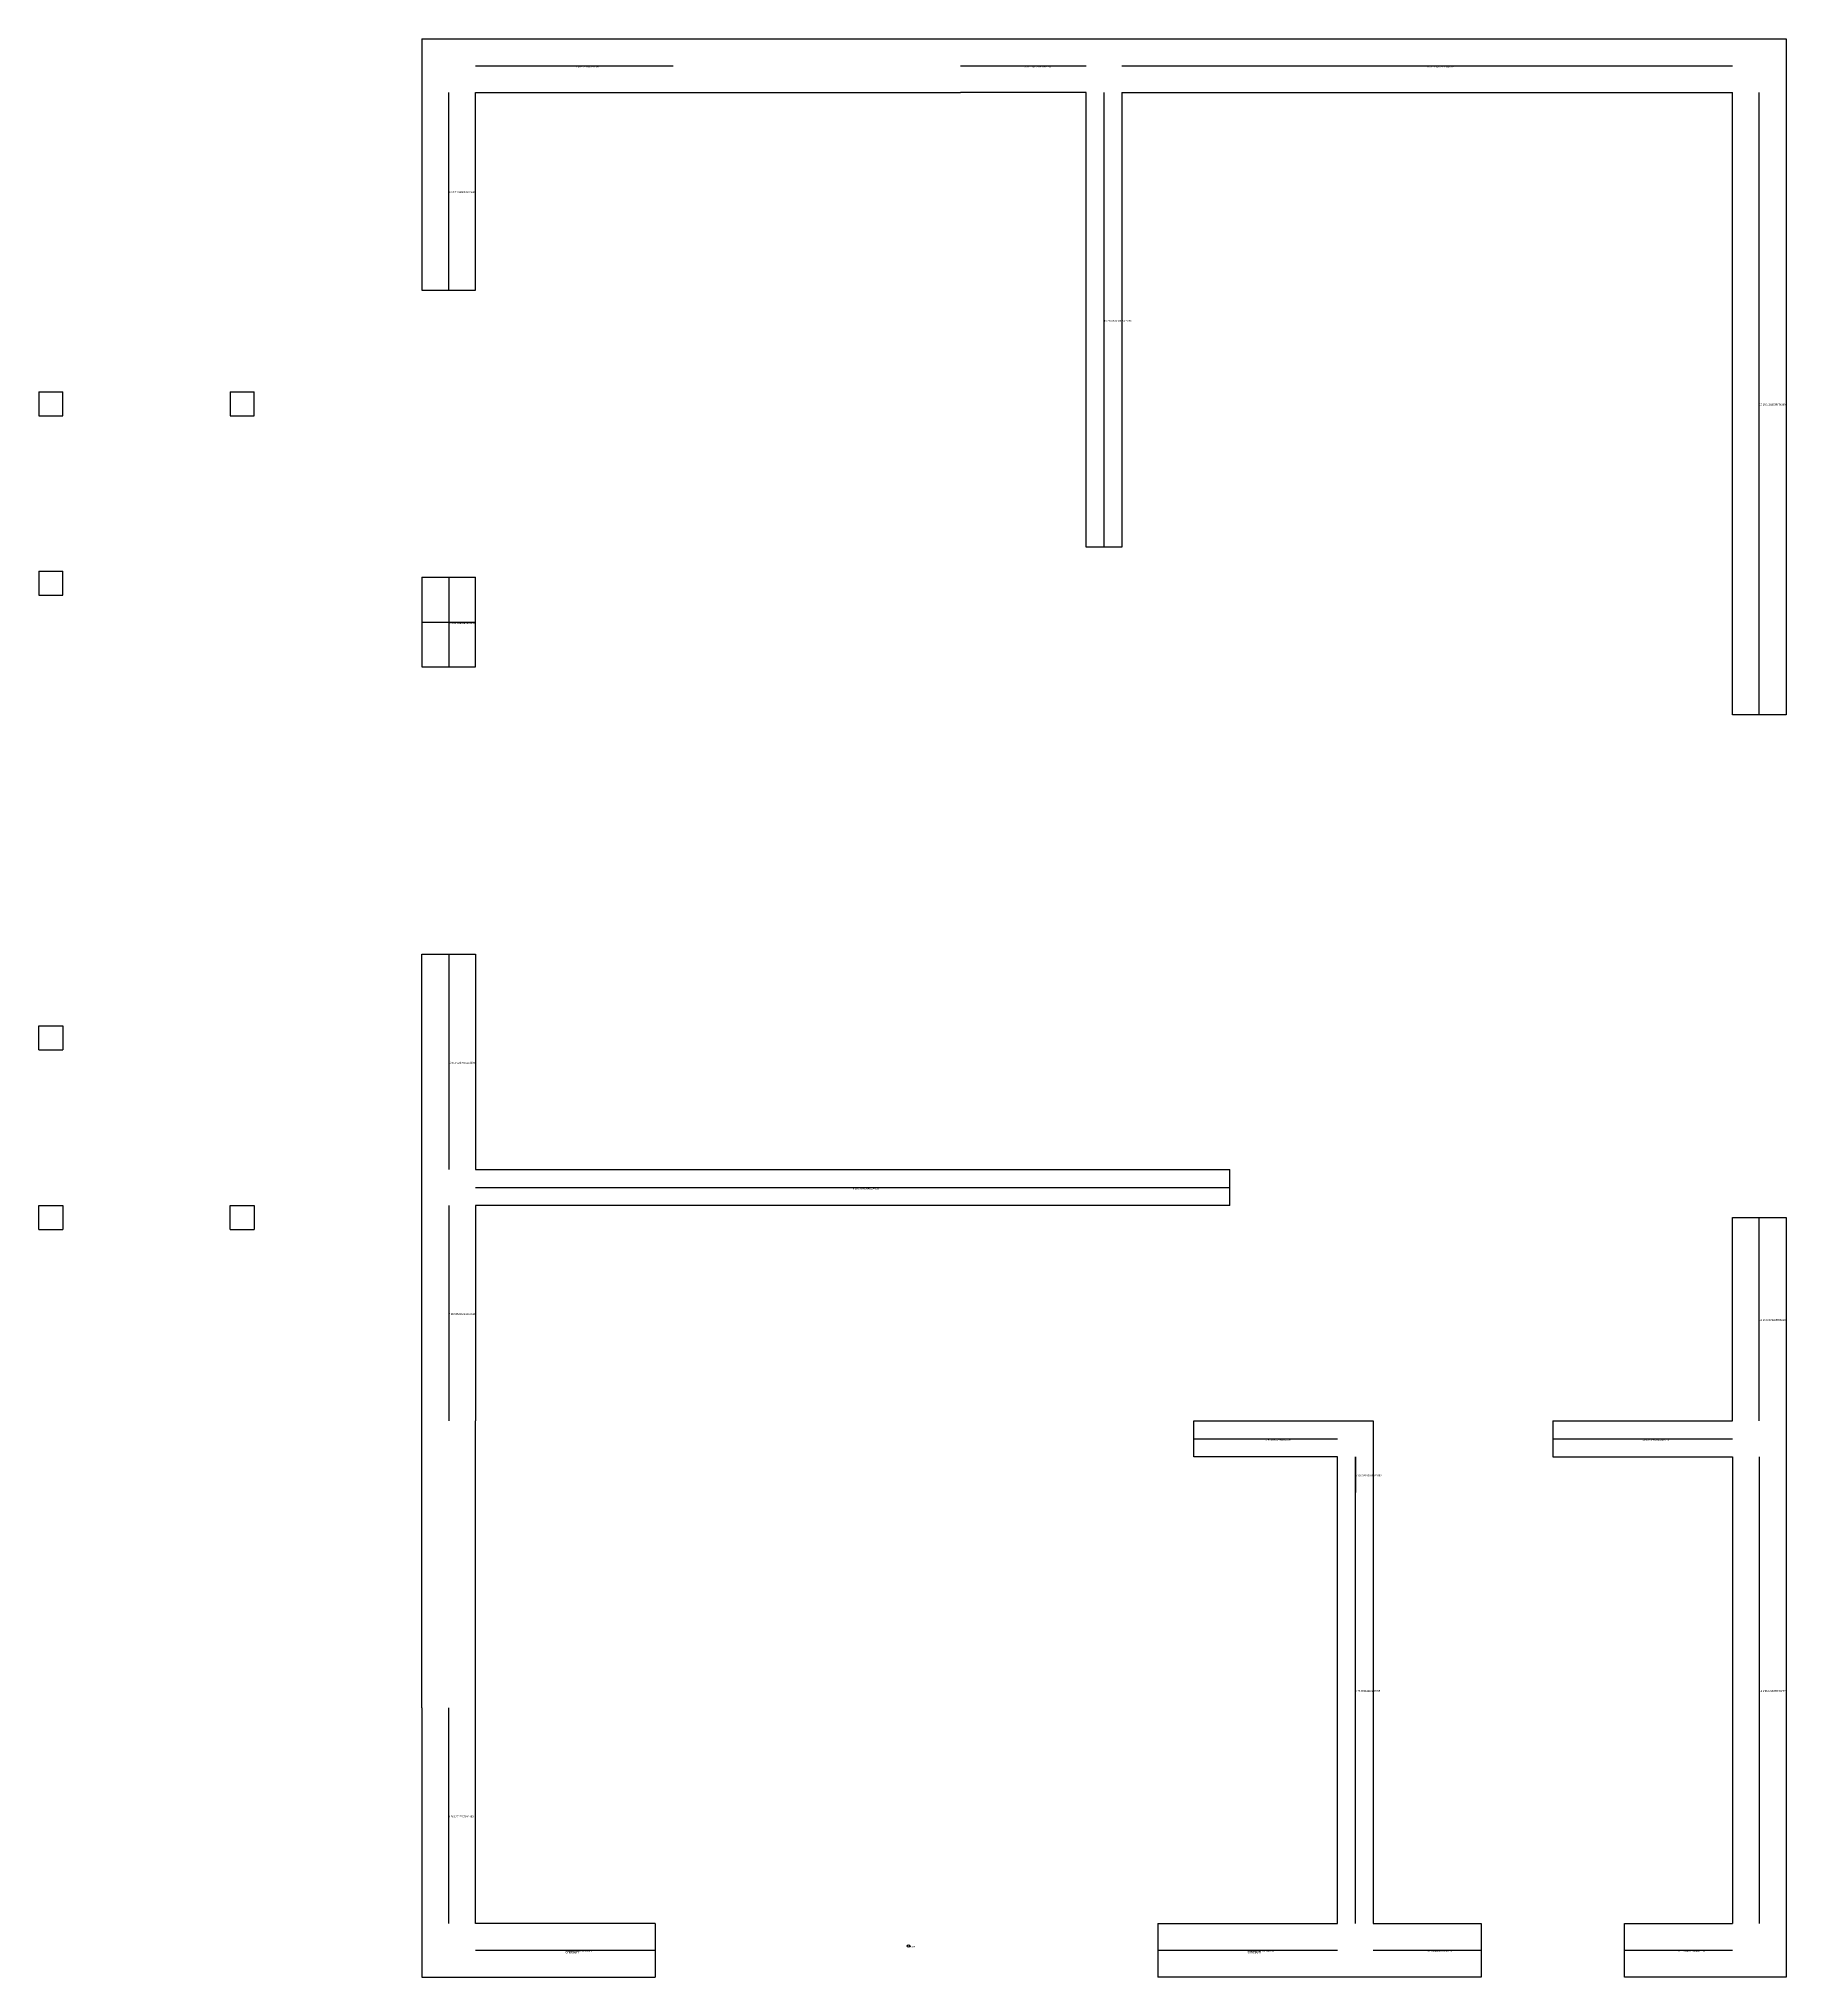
# Model space of a CAD drawing. Header units: metres. Extents: x 301 to 593, y 371 to 695.
import ezdxf

# ---------------------------------------------------------------- set-up
doc = ezdxf.new("R2010")
doc.units = ezdxf.units.M

msp = doc.modelspace()

# ---------------------------------------------------------------- linework, layer by layer
at = {"layer": 'centrelines'}
for p, q in [((374, 690.5), (407, 690.5)), ((455, 690.5), (476, 690.5)), ((482, 690.5), (584, 690.5)), ((369.5, 653), (369.5, 686)), ((479, 610), (479, 686)), ((588.5, 582), (588.5, 686)), ((369.5, 605), (369.5, 590)), ((365, 597.5), (374, 597.5)), ((369.5, 542), (369.5, 506)), ((374, 503), (500, 503)), ((369.5, 500), (369.5, 464)), ((588.5, 464), (588.5, 498)), ((494, 461), (518, 461)), ((554, 461), (584, 461)), ((521, 380), (521, 458)), ((521, 458), (521, 452)), ((588.5, 458), (588.5, 380)), ((369.5, 380), (369.5, 416)), ((374, 375.5), (404, 375.5)), ((488, 375.5), (518, 375.5)), ((524, 375.5), (542, 375.5)), ((566, 375.5), (584, 375.5))]:
    msp.add_line(p, q, dxfattribs=at)
at = {"layer": 'entity_location'}
msp.add_circle((446.33, 376.21), 0.2, dxfattribs=at)
at = {"layer": 'wall'}
for p, q in [((365, 695), (365, 653)), ((365, 695), (407, 695)), ((407, 695), (455, 695)), ((455, 695), (593, 695)), ((593, 695), (593, 582)), ((374, 653), (374, 686)), ((374, 686), (407, 686)), ((407, 686), (455, 686)), ((476, 686), (455, 686)), ((476, 610), (476, 686)), ((482, 686), (482, 610)), ((482, 686), (584, 686)), ((584, 582), (584, 686)), ((365, 653), (374, 653)), ((301, 636), (301, 632)), ((301, 636), (305, 636)), ((305, 632), (305, 636)), ((333, 636), (333, 632)), ((333, 636), (337, 636)), ((337, 632), (337, 636)), ((301, 632), (305, 632)), ((333, 632), (337, 632)), ((482, 610), (476, 610)), ((301, 606), (301, 602)), ((301, 606), (305, 606)), ((305, 602), (305, 606)), ((365, 605), (365, 590)), ((365, 605), (374, 605)), ((374, 590), (374, 605)), ((301, 602), (305, 602)), ((365, 590), (374, 590)), ((593, 582), (584, 582)), ((365, 464), (365, 542)), ((365, 542), (374, 542)), ((374, 542), (374, 506)), ((301, 526), (301, 530)), ((301, 530), (305, 530)), ((305, 530), (305, 526)), ((301, 526), (305, 526)), ((374, 506), (500, 506)), ((500, 500), (500, 506)), ((301, 496), (301, 500)), ((301, 500), (305, 500)), ((305, 500), (305, 496)), ((333, 496), (333, 500)), ((333, 500), (337, 500)), ((337, 500), (337, 496)), ((500, 500), (374, 500)), ((374, 500), (374, 464)), ((301, 496), (305, 496)), ((333, 496), (337, 496)), ((584, 464), (584, 498)), ((584, 498), (593, 498)), ((593, 498), (593, 371)), ((365, 416), (365, 464)), ((374, 416), (374, 464)), ((494, 458), (494, 464)), ((494, 464), (524, 464)), ((524, 464), (524, 452)), ((554, 464), (554, 458)), ((554, 464), (584, 464)), ((518, 458), (494, 458)), ((518, 380), (518, 458)), ((524, 458), (524, 380)), ((554, 458), (584, 458)), ((584, 458), (584, 380)), ((365, 416), (365, 371)), ((374, 380), (374, 416)), ((404, 380), (374, 380)), ((404, 380), (404, 371)), ((488, 380), (518, 380)), ((488, 380), (488, 371)), ((524, 380), (542, 380)), ((542, 380), (542, 371)), ((566, 371), (566, 380)), ((566, 380), (584, 380)), ((365, 371), (404, 371)), ((542, 371), (488, 371)), ((593, 371), (566, 371))]:
    msp.add_line(p, q, dxfattribs=at)

# ---------------------------------------------------------------- texts
at = {"layer": 'centrelines', "char_height": 0.3, "attachment_point": 1}
for s, insert in [('21 316.741100205597', (390.5, 690.5)), ('19 314.40876394447406', (465.5, 690.5)), ('20 316.3065611566799', (533, 690.5)), ('18 287.2555802537696', (369.5, 669.5)), ('16 236.06040608448748', (479, 648)), ('17 250.12085380743997', (588.5, 634)), ('14 227.17683754510523', (369.5, 597.5)), ('15 232.81140459317507', (369.5, 597.5)), ('12 150.82676052483345', (369.5, 524)), ('9 126.78930849154561', (437, 503)), ('7 116.66366091086644', (369.5, 482)), ('13 167.08729666063186', (588.5, 481)), ('5 97.26913490185379', (506, 461)), ('10 137.0445820220741', (569, 461)), ('6 106.39100919429092', (521, 455)), ('2 74.76219910220085', (521, 419)), ('11 142.21659846437873', (588.5, 419)), ('3 76.92727702542163', (369.5, 398)), ('1 42.339857899215744', (389, 375.5)), ('0 41.672167771736234', (503, 375.5)), ('4 77.66935870100713', (533, 375.5)), ('8 119.66821750557115', (575, 375.5))]:
    msp.add_mtext(s, dxfattribs=dict(at, insert=insert))
at = {"layer": 'chosen_line', "color": 3, "char_height": 0.5, "attachment_point": 1}
for insert in [(389, 375.5), (503, 375.5)]:
    msp.add_mtext('chosen', dxfattribs=dict(at, insert=insert))
at = {"layer": 'debug', "insert": (446.33, 376.21), "char_height": 0.2, "attachment_point": 1}
msp.add_mtext('446, 376', dxfattribs=at)

doc.saveas('drawing.dxf')
